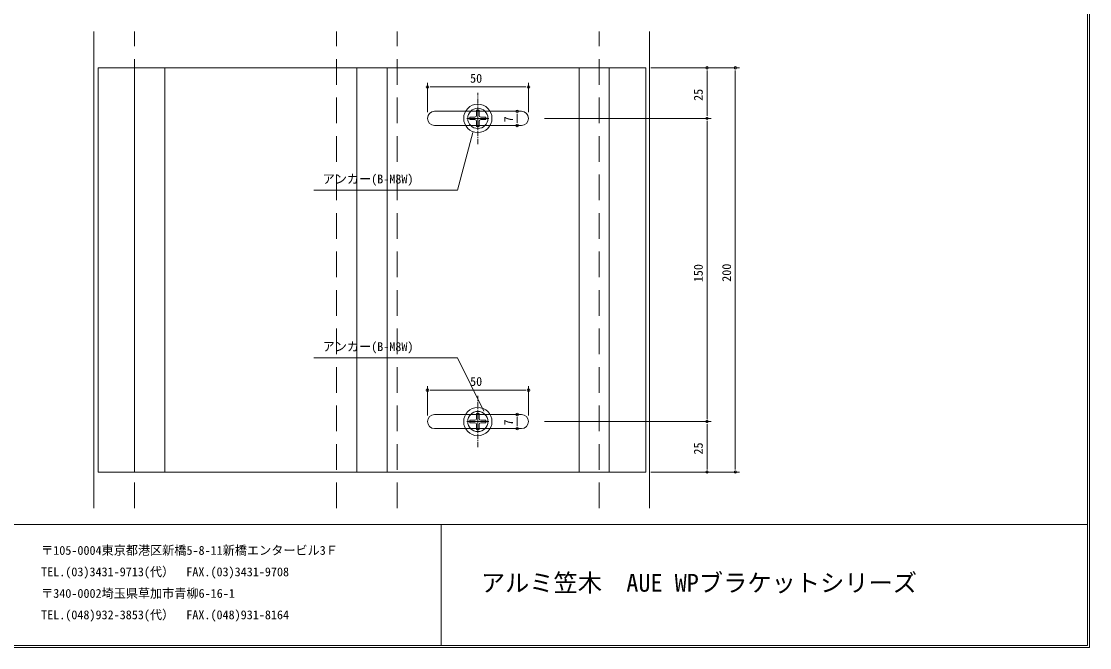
# Model space of a CAD drawing. Units: millimetres, scale not verified. Extents: x -400 to 3744, y -276 to 280.
# Drawn here: x -129 to 400, y -275 to 35 of the extents above; entities that cross this region are included whole.
import ezdxf
from ezdxf.enums import TextEntityAlignment as Align

# ---------------------------------------------------------------- set-up
doc = ezdxf.new("R2010")
doc.units = ezdxf.units.MM
doc.header["$LTSCALE"] = 2
doc.linetypes.add('USER1', pattern=[9.525, 6.35, -3.175])
doc.linetypes.add('USER3', pattern=[2, 1.25, -0.25, 0.25, -0.25])
for name, color, linetype, lineweight in [('0-0_0', 7, 'Continuous', 9), ('0-1_1-1図枠', 3, 'Continuous', 18), ('0-3_2-1寸法', 7, 'Continuous', 9), ('0-9_笠木', 3, 'Continuous', 18), ('0-B_寸法', 4, 'Continuous', 18), ('0-C_1手摺寸法', 3, 'Continuous', 18), ('0-F_躯体', 4, 'Continuous', 18), ('1-1_中心線', 1, 'USER3', 18), ('1-2_6_U+FF8A_U+FF6F_U+FF81_U+FF9D_U+FF78_U+FF9E', 4, 'Continuous', 18)]:
    doc.layers.add(name, color=color, linetype=linetype, lineweight=lineweight)
doc.layers.add('0-2_1-2図名', color=7, linetype='Continuous')
doc.styles.add('ＭＳ ゴシック', font='')
doc.styles.get('ＭＳ ゴシック').set_extended_font_data('MS Gothic')

msp = doc.modelspace()

# ---------------------------------------------------------------- linework, layer by layer
at = {"layer": '0-0_0'}
for p, q in [((210.605, 10.608), (210.605, 9.358)), ((224.607, 10.608), (224.607, 9.358)), ((73.481, 2.373), (74.731, 2.373)), ((120.981, 2.373), (119.731, 2.373)), ((116.628, -10.892), (116.628, -12.142)), ((116.628, -15.392), (116.628, -14.142)), ((210.605, -11.892), (210.605, -10.642)), ((210.605, -14.392), (210.605, -15.642)), ((73.481, -147.627), (74.731, -147.627)), ((120.981, -147.627), (119.731, -147.627)), ((116.628, -160.892), (116.628, -162.142)), ((210.605, -161.892), (210.605, -160.642)), ((116.628, -165.392), (116.628, -164.142)), ((210.605, -164.392), (210.605, -165.642)), ((210.605, -186.892), (210.605, -185.642)), ((224.607, -186.892), (224.607, -185.642))]:
    msp.add_line(p, q, dxfattribs=at)
for centre, start, end in [((210.605, 11.858), 90, 270), ((210.605, 11.858), 270, 90), ((224.607, 11.858), 90, 270), ((224.607, 11.858), 270, 90), ((72.231, 2.373), 0, 180), ((72.231, 2.373), 180, 0), ((122.231, 2.373), 0, 180), ((122.231, 2.373), 180, 0), ((116.628, -9.642), 90, 270), ((116.628, -9.642), 270, 90), ((210.605, -13.142), 90, 270), ((210.605, -13.142), 90, 270), ((210.605, -13.142), 270, 90), ((210.605, -13.142), 270, 90), ((116.628, -16.642), 90, 270), ((116.628, -16.642), 270, 90), ((72.231, -147.627), 0, 180), ((72.231, -147.627), 180, 0), ((122.231, -147.627), 0, 180), ((122.231, -147.627), 180, 0), ((116.628, -159.642), 90, 270), ((116.628, -159.642), 270, 90), ((210.605, -163.142), 90, 270), ((210.605, -163.142), 90, 270), ((210.605, -163.142), 270, 90), ((210.605, -163.142), 270, 90), ((116.628, -166.642), 90, 270), ((116.628, -166.642), 270, 90), ((210.605, -188.142), 90, 270), ((210.605, -188.142), 270, 90), ((224.607, -188.142), 90, 270), ((224.607, -188.142), 270, 90)]:
    msp.add_arc(centre, 0.625, start, end, dxfattribs=at)
at = {"layer": '0-1_1-1図枠'}
for p, q in [((399.982, 274.995), (399.982, -275.005)), ((398.982, 273.995), (398.982, -274.005)), ((-399.018, -214.005), (398.982, -214.005)), ((78.982, -214.005), (78.982, -274.005)), ((-399.018, -274.005), (398.982, -274.005)), ((-400.018, -275.005), (399.982, -275.005))]:
    msp.add_line(p, q, dxfattribs=at)
at = {"layer": '0-3_2-1寸法'}
for p, q in [((182.842, 11.858), (212.605, 11.858)), ((210.605, -10.642), (210.605, 9.358)), ((72.231, -10.142), (72.231, 4.373)), ((74.731, 2.373), (119.731, 2.373)), ((122.231, -10.142), (122.231, 4.373)), ((115.695, -9.642), (114.628, -9.642)), ((116.628, -12.142), (116.628, -14.142)), ((130.142, -13.142), (212.605, -13.142)), ((130.142, -13.142), (212.605, -13.142)), ((210.605, -15.642), (210.605, -160.642)), ((94.72, -20.221), (87.096, -48.674)), ((115.695, -16.642), (114.628, -16.642)), ((16.026, -48.674), (87.054, -48.674)), ((16.026, -131.601), (87.054, -131.601)), ((100.195, -157.977), (87.096, -131.593)), ((72.231, -160.142), (72.231, -145.627)), ((74.731, -147.627), (119.731, -147.627)), ((122.231, -160.142), (122.231, -145.627)), ((115.695, -159.642), (114.628, -159.642)), ((116.628, -162.142), (116.628, -164.142)), ((130.142, -163.142), (212.605, -163.142)), ((130.142, -163.142), (212.605, -163.142)), ((115.695, -166.642), (114.628, -166.642)), ((210.605, -165.642), (210.605, -185.642)), ((182.842, -188.142), (212.605, -188.142))]:
    msp.add_line(p, q, dxfattribs=at)
at = {"layer": '0-9_笠木'}
for p, q in [((-92.858, -206.035), (-92.858, 29.751)), ((182.142, -206.035), (182.142, 29.751))]:
    msp.add_line(p, q, dxfattribs=at)
at = {"layer": '0-B_寸法'}
for p, q in [((-90.822, -188.142), (-90.822, 11.858)), ((180.331, 11.858), (-90.822, 11.858)), ((-72.769, -188.142), (-72.769, 11.858)), ((-57.769, -188.142), (-57.769, 11.858)), ((37.231, -188.142), (37.231, 11.858)), ((52.231, -188.142), (52.231, 11.858)), ((147.231, -188.142), (147.231, 11.858)), ((162.231, -188.142), (162.231, 11.858)), ((180.331, -188.142), (180.331, 11.858)), ((75.731, -9.642), (118.731, -9.642)), ((75.731, -16.642), (118.731, -16.642)), ((75.731, -159.642), (118.731, -159.642)), ((75.731, -166.642), (118.731, -166.642)), ((180.331, -188.142), (-90.822, -188.142))]:
    msp.add_line(p, q, dxfattribs=at)
for centre, start, end in [((75.731, -13.142), 90, 270), ((118.731, -13.142), 270, 90), ((75.731, -163.142), 90, 270), ((118.731, -163.142), 270, 90)]:
    msp.add_arc(centre, 3.5, start, end, dxfattribs=at)
at = {"layer": '0-C_1手摺寸法'}
for p, q in [((182.842, 11.858), (226.607, 11.858)), ((224.607, 9.358), (224.607, -185.642)), ((182.842, -188.142), (226.607, -188.142))]:
    msp.add_line(p, q, dxfattribs=at)
at = {"layer": '0-F_躯体', "linetype": 'USER1'}
for p, q in [((-72.858, -206.035), (-72.858, 29.751)), ((27.142, -206.035), (27.142, 29.751)), ((57.142, -206.035), (57.142, 29.751)), ((157.142, -206.035), (157.142, 29.751))]:
    msp.add_line(p, q, dxfattribs=at)
at = {"layer": '1-1_中心線'}
for p, q in [((97.142, -25.852), (97.142, -0.432)), ((97.142, -175.852), (97.142, -150.432))]:
    msp.add_line(p, q, dxfattribs=at)
at = {"layer": '1-2_6_U+FF8A_U+FF6F_U+FF81_U+FF9D_U+FF78_U+FF9E'}
for p, q in [((96.517, -9.135), (96.517, -11.684)), ((96.517, -9.135), (97.767, -9.135)), ((97.142, -18.642), (97.142, -7.642)), ((97.767, -9.135), (97.767, -11.684)), ((102.642, -13.142), (91.642, -13.142)), ((95.684, -12.517), (93.135, -12.517)), ((93.135, -13.767), (93.135, -12.517)), ((95.684, -13.767), (93.135, -13.767)), ((96.517, -17.149), (96.517, -14.6)), ((97.767, -17.149), (97.767, -14.6)), ((98.6, -12.517), (101.149, -12.517)), ((98.6, -13.767), (101.149, -13.767)), ((101.149, -13.767), (101.149, -12.517)), ((96.517, -17.149), (97.767, -17.149)), ((97.142, -168.642), (97.142, -157.642)), ((102.642, -163.142), (91.642, -163.142)), ((95.684, -162.517), (93.135, -162.517)), ((93.135, -163.767), (93.135, -162.517)), ((95.684, -163.767), (93.135, -163.767)), ((96.517, -159.135), (96.517, -161.684)), ((96.517, -159.135), (97.767, -159.135)), ((97.767, -159.135), (97.767, -161.684)), ((98.6, -162.517), (101.149, -162.517)), ((98.6, -163.767), (101.149, -163.767)), ((101.149, -163.767), (101.149, -162.517)), ((96.517, -167.149), (96.517, -164.6)), ((96.517, -167.149), (97.767, -167.149)), ((97.767, -167.149), (97.767, -164.6))]:
    msp.add_line(p, q, dxfattribs=at)
for centre, radius in [((97.142, -13.142), 7), ((97.142, -13.142), 5), ((97.142, -163.142), 7), ((97.142, -163.142), 5)]:
    msp.add_circle(centre, radius, dxfattribs=at)
for centre, start, end in [((95.684, -11.684), 270, 0), ((95.684, -14.6), 0, 90), ((98.6, -11.684), 180, 270), ((98.6, -14.6), 90, 180), ((95.684, -161.684), 270, 0), ((95.684, -164.6), 0, 90), ((98.6, -161.684), 180, 270), ((98.6, -164.6), 90, 180)]:
    msp.add_arc(centre, 0.833, start, end, dxfattribs=at)

# ---------------------------------------------------------------- texts
at = {"layer": '0-2_1-2図名', "style": 'ＭＳ ゴシック'}
for s, height, p in [('〒105-0004東京都港区新橋5-8-11新橋エンタービル3Ｆ', 4.399, (-119.018, -230.412)), ('TEL.(03)3431-9713(代）  FAX.(03)3431-9708', 4.399, (-119.018, -241.019)), ('アルミ笠木\u3000AUE WPブラケットシリーズ', 8.798, (98.637, -249.974)), ('〒340-0002埼玉県草加市青柳6-16-1', 4.399, (-119.018, -251.683)), ('TEL.(048)932-3853(代）  FAX.(048)931-8164', 4.399, (-119.018, -262.29))]:
    msp.add_text(s, height=height, dxfattribs=at).set_placement(p, align=Align.BOTTOM_LEFT)
at = {"layer": '0-3_2-1寸法', "style": 'ＭＳ ゴシック'}
for s, p in [('50', (93.317, 3.173)), ('アンカー(B-M8W)', (20.347, -46.674)), ('アンカー(B-M8W)', (20.347, -129.601)), ('50', (93.317, -146.827))]:
    msp.add_text(s, height=4.399, dxfattribs=at).set_placement(p, align=Align.BOTTOM_LEFT)
for s, p in [('25', (209.805, -4.495)), ('7', (115.828, -15.076)), ('150', (209.805, -94.218)), ('7', (115.828, -165.076)), ('25', (209.805, -179.495))]:
    msp.add_text(s, height=4.399, rotation=90, dxfattribs=at).set_placement(p, align=Align.BOTTOM_LEFT)
at = {"layer": '0-C_1手摺寸法', "color": 7, "style": 'ＭＳ ゴシック'}
msp.add_text('200', height=4.399, rotation=90, dxfattribs=at).set_placement((223.807, -94.02), align=Align.BOTTOM_LEFT)

doc.saveas('drawing.dxf')
